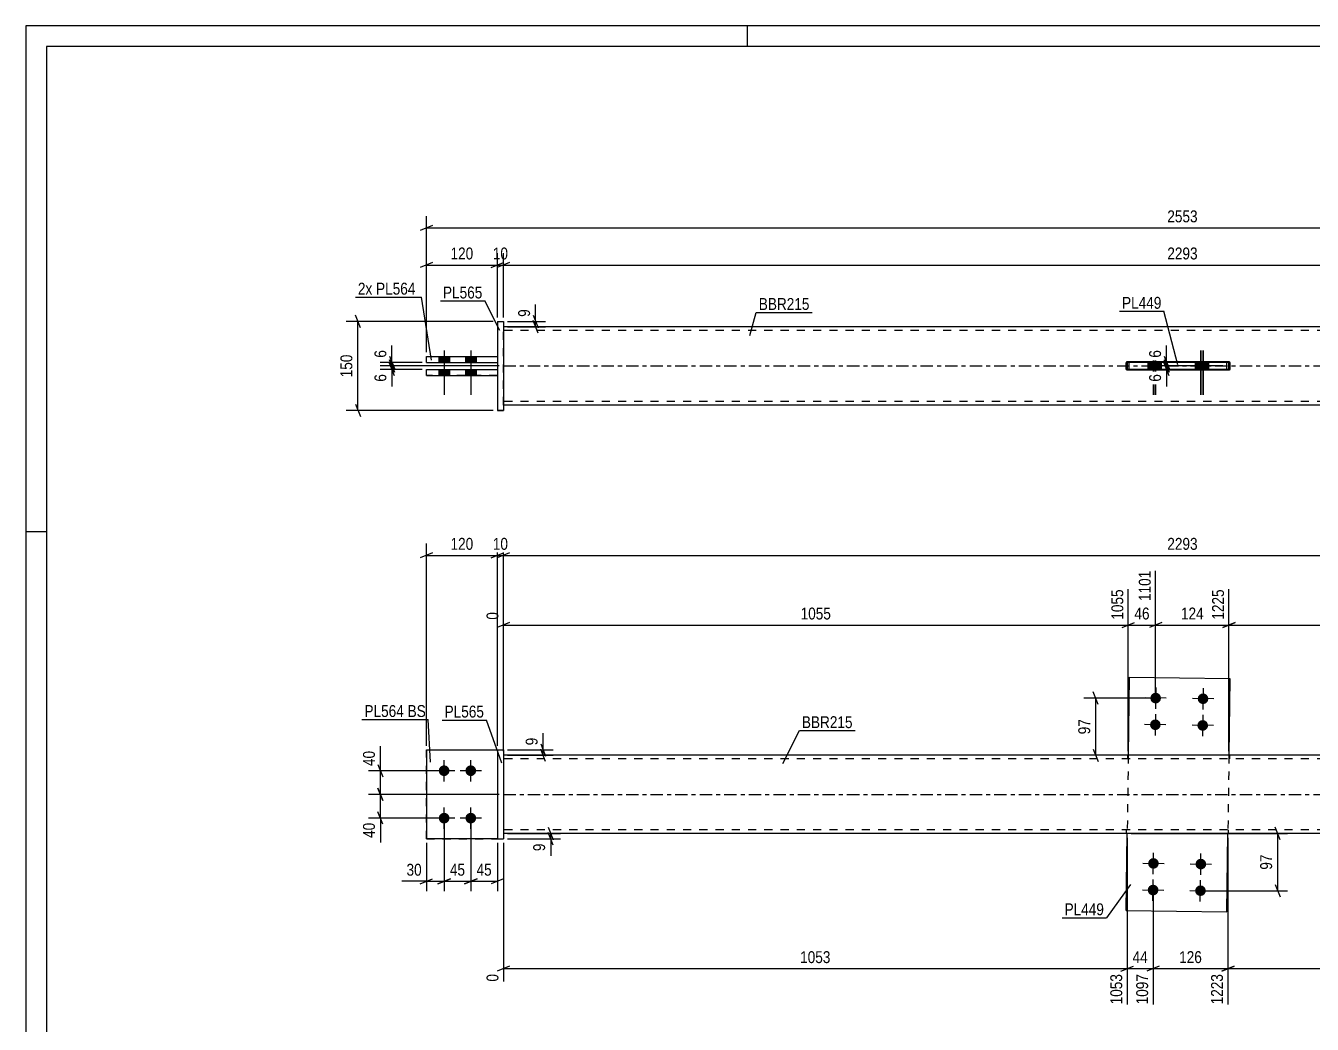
# Model space of a CAD drawing. Header units: millimetres. Extents: x 0 to 594, y 0 to 420.
# Drawn here: x 0 to 310.2, y 179.2 to 420 of the extents above; entities that cross this region are included whole.
import ezdxf

# ---------------------------------------------------------------- set-up
doc = ezdxf.new("R2010")
doc.units = ezdxf.units.MM
doc.linetypes.add('DXK_LINE_DOT2', pattern=[3.9198, 1.9599, -1.9599])
doc.linetypes.add('DXK_LINE_DOT3', pattern=[5.9187, 2.979, -0.9799, 0.9799, -0.9799])
doc.styles.add('Arial Narrow', font='ARIALN.TTF', dxfattribs={"height": 0.2})

# ---------------------------------------------------------------- blocks, each defined once
blk = doc.blocks.new('Unknown-585636820-1129')
at = {"color": 5, "linetype": 'Continuous'}
for p, q in [((594, 420), (0, 420)), ((0, 420), (0, 0)), ((174, 415), (174, 420)), ((589, 415), (5, 415)), ((5, 415), (5, 5)), ((5, 298), (0, 298))]:
    blk.add_line(p, q, dxfattribs=at)
blk = doc.blocks.new('Bolt-585636820-1962 - 1946')
at = {"linetype": 'Continuous'}
for points in [[(100.89, 241.66), (101.15, 241.63), (101.41, 241.55), (101.64, 241.42), (101.84, 241.24), (102, 241.02), (102.11, 240.77), (102.17, 240.51), (102.17, 240.24), (102.11, 239.98), (102, 239.73), (101.84, 239.52), (101.64, 239.34), (101.41, 239.2), (101.15, 239.12), (100.89, 239.09), (100.62, 239.12), (100.36, 239.2), (100.13, 239.34), (99.93, 239.52), (99.77, 239.73), (99.66, 239.98), (99.61, 240.24), (99.61, 240.51), (99.66, 240.77), (99.77, 241.02), (99.93, 241.24), (100.13, 241.42), (100.36, 241.55), (100.62, 241.63)], [(107.31, 241.66), (107.58, 241.63), (107.84, 241.55), (108.07, 241.42), (108.27, 241.24), (108.43, 241.02), (108.54, 240.77), (108.59, 240.51), (108.59, 240.24), (108.54, 239.98), (108.43, 239.73), (108.27, 239.52), (108.07, 239.34), (107.84, 239.2), (107.58, 239.12), (107.31, 239.09), (107.05, 239.12), (106.79, 239.2), (106.56, 239.34), (106.36, 239.52), (106.2, 239.73), (106.09, 239.98), (106.04, 240.24), (106.04, 240.51), (106.09, 240.77), (106.2, 241.02), (106.36, 241.24), (106.56, 241.42), (106.79, 241.55), (107.05, 241.63)], [(100.89, 230.23), (101.15, 230.2), (101.41, 230.12), (101.64, 229.99), (101.84, 229.81), (102, 229.59), (102.11, 229.34), (102.17, 229.08), (102.17, 228.81), (102.11, 228.55), (102, 228.3), (101.84, 228.09), (101.64, 227.91), (101.41, 227.77), (101.15, 227.69), (100.89, 227.66), (100.62, 227.69), (100.36, 227.77), (100.13, 227.91), (99.93, 228.09), (99.77, 228.3), (99.66, 228.55), (99.61, 228.81), (99.61, 229.08), (99.66, 229.34), (99.77, 229.59), (99.93, 229.81), (100.13, 229.99), (100.36, 230.12), (100.62, 230.2)], [(107.31, 230.23), (107.58, 230.2), (107.84, 230.12), (108.07, 229.99), (108.27, 229.81), (108.43, 229.59), (108.54, 229.34), (108.59, 229.08), (108.59, 228.81), (108.54, 228.55), (108.43, 228.3), (108.27, 228.09), (108.07, 227.91), (107.84, 227.77), (107.58, 227.69), (107.31, 227.66), (107.05, 227.69), (106.79, 227.77), (106.56, 227.91), (106.36, 228.09), (106.2, 228.3), (106.09, 228.55), (106.04, 228.81), (106.04, 229.08), (106.09, 229.34), (106.2, 229.59), (106.36, 229.81), (106.56, 229.99), (106.79, 230.12), (107.05, 230.2)]]:
    blk.add_hatch(color=1, dxfattribs=at).paths.add_polyline_path(points)
at = {"color": 1, "linetype": 'Continuous'}
for p, q in [((100.89, 237.8), (100.89, 242.95)), ((107.31, 237.8), (107.31, 242.95)), ((103.46, 240.38), (98.31, 240.38)), ((109.89, 240.38), (104.74, 240.38)), ((100.89, 226.38), (100.89, 231.52)), ((107.31, 226.38), (107.31, 231.52)), ((103.46, 228.95), (98.31, 228.95)), ((109.89, 228.95), (104.74, 228.95))]:
    blk.add_line(p, q, dxfattribs=at)
blk = doc.blocks.new('Part-585636820-1978 - 1946')
at = {"color": 7, "linetype": 'DXK_LINE_DOT2'}
for p, q in [((96.6, 245.38), (113.74, 245.38)), ((96.6, 245.38), (113.74, 245.38)), ((96.6, 223.95), (96.6, 245.38)), ((113.74, 245.38), (113.74, 245.38)), ((113.74, 245.38), (113.74, 223.95)), ((96.6, 223.95), (113.74, 223.95)), ((113.74, 223.95), (96.6, 223.95)), ((96.6, 223.95), (96.6, 223.95))]:
    blk.add_line(p, q, dxfattribs=at)
blk = doc.blocks.new('Bolt-585636820-1961 - 1946')
at = {"linetype": 'Continuous'}
for points in [[(273.75, 257.86, -1), (271.17, 257.9, -1)], [(285.17, 257.71, -1), (282.6, 257.74, -1)], [(273.66, 251.44, -1), (271.09, 251.47, -1)], [(285.09, 251.28, -1), (282.52, 251.32, -1)]]:
    blk.add_hatch(color=1, dxfattribs=at).paths.add_polyline_path(points)
at = {"color": 1, "linetype": 'Continuous'}
for p, q in [((275.03, 257.85), (269.89, 257.92)), ((272.49, 260.45), (272.43, 255.31)), ((286.46, 257.69), (281.32, 257.76)), ((283.92, 260.3), (283.85, 255.16)), ((274.95, 251.42), (269.8, 251.49)), ((272.41, 254.02), (272.34, 248.88)), ((286.37, 251.27), (281.23, 251.33)), ((283.84, 253.87), (283.77, 248.73))]:
    blk.add_line(p, q, dxfattribs=at)
blk = doc.blocks.new('Part-585636820-1953 - 1946')
at = {"color": 2, "linetype": 'Continuous'}
for p, q in [((442.68, 244.09), (115.17, 244.09)), ((442.68, 225.23), (115.17, 225.23))]:
    blk.add_line(p, q, dxfattribs=at)
at = {"color": 7, "linetype": 'DXK_LINE_DOT2'}
for p, q in [((115.17, 244.09), (115.17, 225.23)), ((442.68, 243.23), (115.17, 243.23)), ((265.69, 244.09), (265.69, 243.23)), ((290.28, 244.09), (290.28, 243.23)), ((442.68, 226.09), (115.17, 226.09)), ((265.45, 225.23), (265.45, 226.09)), ((290.04, 225.23), (290.04, 226.09))]:
    blk.add_line(p, q, dxfattribs=at)
at = {"color": 7, "linetype": 'DXK_LINE_DOT3'}
blk.add_line((115.17, 234.66), (442.68, 234.66), dxfattribs=at)
blk = doc.blocks.new('Bolt-585636820-1960 - 1946')
at = {"linetype": 'Continuous'}
for points in [[(270.64, 218.04, -1), (273.21, 218.01, -1)], [(282.07, 217.89, -1), (284.64, 217.85, -1)], [(270.55, 211.61, -1), (273.13, 211.58, -1)], [(281.98, 211.46, -1), (284.55, 211.43, -1)]]:
    blk.add_hatch(color=1, dxfattribs=at).paths.add_polyline_path(points)
at = {"color": 1, "linetype": 'Continuous'}
for p, q in [((271.89, 215.45), (271.96, 220.59)), ((283.32, 215.3), (283.39, 220.44)), ((269.36, 218.06), (274.5, 217.99)), ((280.78, 217.9), (285.93, 217.84)), ((271.81, 209.02), (271.87, 214.17)), ((269.27, 211.63), (274.41, 211.56)), ((280.7, 211.48), (285.84, 211.41)), ((283.23, 208.87), (283.3, 214.01))]:
    blk.add_line(p, q, dxfattribs=at)
blk = doc.blocks.new('Part-585636820-1968 - 1946')
at = {"color": 2, "linetype": 'Continuous'}
for p, q in [((266.1, 262.97), (265.85, 244.09)), ((266.1, 262.97), (290.38, 262.64)), ((290.38, 262.64), (290.13, 244.09)), ((265.35, 206.68), (265.59, 225.23)), ((289.63, 206.36), (289.88, 225.23)), ((265.35, 206.68), (289.63, 206.36))]:
    blk.add_line(p, q, dxfattribs=at)
at = {"color": 7, "linetype": 'DXK_LINE_DOT2'}
for p, q in [((265.85, 244.09), (265.59, 225.23)), ((290.13, 244.09), (289.88, 225.23))]:
    blk.add_line(p, q, dxfattribs=at)
blk = doc.blocks.new('Part-585636820-1973 - 1946')
at = {"color": 2, "linetype": 'Continuous'}
for p, q in [((113.74, 245.38), (115.17, 245.38)), ((113.74, 245.38), (113.74, 223.95)), ((115.17, 245.38), (115.17, 245.38)), ((115.17, 245.38), (115.17, 223.95)), ((113.74, 223.95), (115.17, 223.95))]:
    blk.add_line(p, q, dxfattribs=at)
at = {"color": 7, "linetype": 'DXK_LINE_DOT2'}
for p, q in [((113.74, 245.38), (115.17, 245.38)), ((113.74, 223.95), (115.17, 223.95))]:
    blk.add_line(p, q, dxfattribs=at)
blk = doc.blocks.new('Part-585636820-1983 - 1946')
at = {"color": 2, "linetype": 'Continuous'}
for p, q in [((96.6, 245.38), (113.74, 245.38)), ((96.6, 245.38), (96.6, 223.95)), ((113.74, 223.95), (96.6, 223.95)), ((96.6, 223.95), (96.6, 223.95))]:
    blk.add_line(p, q, dxfattribs=at)
at = {"color": 7, "linetype": 'DXK_LINE_DOT2'}
for p, q in [((96.6, 245.38), (113.74, 245.38)), ((113.74, 245.38), (113.74, 245.38)), ((113.74, 245.38), (113.74, 223.95)), ((96.6, 223.95), (113.74, 223.95))]:
    blk.add_line(p, q, dxfattribs=at)
blk = doc.blocks.new('Part-585636820-2426 - 2415')
at = {"color": 2, "linetype": 'Continuous'}
for p, q in [((96.6, 337.12), (113.74, 337.12)), ((96.6, 335.69), (96.6, 337.12)), ((96.6, 335.69), (113.74, 335.69)), ((96.6, 335.69), (96.6, 335.69)), ((113.74, 337.12), (113.74, 335.69))]:
    blk.add_line(p, q, dxfattribs=at)
at = {"color": 7, "linetype": 'DXK_LINE_DOT2'}
for p, q in [((96.6, 337.12), (113.74, 337.12)), ((113.74, 335.69), (96.6, 335.69))]:
    blk.add_line(p, q, dxfattribs=at)
blk = doc.blocks.new('Bolt-585636820-2432 - 2415')
at = {"linetype": 'Continuous'}
for points in [[(270.55, 337.12), (273.13, 337.12), (273.13, 338.83), (270.55, 338.83)], [(270.64, 337.12), (273.21, 337.12), (273.21, 338.83), (270.64, 338.83)], [(281.98, 337.12), (284.55, 337.12), (284.55, 338.83), (281.98, 338.83)], [(282.07, 337.12), (284.64, 337.12), (284.64, 338.83), (282.07, 338.83)]]:
    blk.add_hatch(color=1, dxfattribs=at).paths.add_polyline_path(points)
at = {"color": 1, "linetype": 'Continuous'}
for p, q in [((271.84, 341.69), (271.84, 330.98)), ((271.93, 341.69), (271.93, 330.98)), ((283.27, 341.69), (283.27, 330.98)), ((283.35, 341.69), (283.35, 330.98)), ((270.55, 338.83), (270.55, 337.12)), ((270.64, 338.83), (270.64, 337.12)), ((273.13, 338.83), (273.13, 337.12)), ((273.21, 338.83), (273.21, 337.12)), ((281.98, 338.83), (281.98, 337.12)), ((282.07, 338.83), (282.07, 337.12)), ((284.55, 338.83), (284.55, 337.12)), ((284.64, 338.83), (284.64, 337.12))]:
    blk.add_line(p, q, dxfattribs=at)
blk = doc.blocks.new('Bolt-585636820-2433 - 2415')
at = {"linetype": 'Continuous'}
for points in [[(273.66, 338.83), (271.09, 338.83), (271.09, 337.12), (273.66, 337.12)], [(273.75, 338.83), (271.17, 338.83), (271.17, 337.12), (273.75, 337.12)], [(285.09, 338.83), (282.52, 338.83), (282.52, 337.12), (285.09, 337.12)], [(285.17, 338.83), (282.6, 338.83), (282.6, 337.12), (285.17, 337.12)]]:
    blk.add_hatch(color=1, dxfattribs=at).paths.add_polyline_path(points)
at = {"color": 1, "linetype": 'Continuous'}
for p, q in [((272.37, 341.69), (272.37, 330.98)), ((272.46, 341.69), (272.46, 330.98)), ((283.8, 341.69), (283.8, 330.98)), ((283.89, 341.69), (283.89, 330.98)), ((271.09, 338.83), (271.09, 337.12)), ((271.17, 338.83), (271.17, 337.12)), ((273.66, 338.83), (273.66, 337.12)), ((273.75, 338.83), (273.75, 337.12)), ((282.52, 338.83), (282.52, 337.12)), ((282.6, 338.83), (282.6, 337.12)), ((285.09, 338.83), (285.09, 337.12)), ((285.17, 338.83), (285.17, 337.12))]:
    blk.add_line(p, q, dxfattribs=at)
blk = doc.blocks.new('Part-585636820-2443 - 2415')
at = {"color": 2, "linetype": 'Continuous'}
for p, q in [((442.68, 347.4), (115.17, 347.4)), ((290.28, 338.98), (265.69, 338.98)), ((265.69, 336.98), (265.69, 338.98)), ((290.04, 338.83), (290.04, 338.98)), ((290.28, 338.83), (290.28, 338.98)), ((290.28, 336.98), (265.69, 336.98)), ((290.04, 336.98), (290.04, 337.12)), ((290.28, 337.12), (290.28, 336.98)), ((442.68, 328.55), (115.17, 328.55))]:
    blk.add_line(p, q, dxfattribs=at)
at = {"color": 7, "linetype": 'DXK_LINE_DOT2'}
for p, q in [((115.17, 328.55), (115.17, 347.4)), ((442.68, 346.55), (115.17, 346.55)), ((265.45, 338.98), (265.45, 336.98)), ((265.69, 338.98), (265.45, 338.98)), ((290.04, 338.98), (290.04, 337.12)), ((290.28, 338.98), (290.28, 337.12)), ((265.69, 336.98), (265.45, 336.98)), ((442.68, 329.4), (115.17, 329.4))]:
    blk.add_line(p, q, dxfattribs=at)
at = {"color": 7, "linetype": 'DXK_LINE_DOT3'}
blk.add_line((115.17, 337.98), (442.68, 337.98), dxfattribs=at)
blk = doc.blocks.new('Part-585636820-2458 - 2415')
at = {"color": 2, "linetype": 'Continuous'}
for p, q in [((96.6, 340.26), (113.74, 340.26)), ((96.6, 338.83), (96.6, 340.26)), ((96.6, 338.83), (113.74, 338.83)), ((96.6, 338.83), (96.6, 338.83)), ((113.74, 340.26), (113.74, 338.83))]:
    blk.add_line(p, q, dxfattribs=at)
at = {"color": 7, "linetype": 'DXK_LINE_DOT2'}
for p, q in [((96.6, 340.26), (113.74, 340.26)), ((96.6, 340.26), (96.6, 340.26)), ((96.6, 338.83), (113.74, 338.83)), ((113.74, 340.26), (113.74, 340.26))]:
    blk.add_line(p, q, dxfattribs=at)
blk = doc.blocks.new('Part-585636820-2463 - 2415')
at = {"color": 2, "linetype": 'Continuous'}
for p, q in [((113.74, 348.69), (115.17, 348.69)), ((113.74, 348.69), (113.74, 327.26)), ((115.17, 348.69), (115.17, 348.69)), ((115.17, 348.69), (115.17, 327.26)), ((115.17, 327.26), (113.74, 327.26)), ((113.74, 327.26), (113.74, 327.26))]:
    blk.add_line(p, q, dxfattribs=at)
at = {"color": 7, "linetype": 'DXK_LINE_DOT2'}
for p, q in [((113.74, 348.69), (115.17, 348.69)), ((115.17, 348.69), (115.17, 348.69)), ((113.74, 327.26), (115.17, 327.26))]:
    blk.add_line(p, q, dxfattribs=at)
blk = doc.blocks.new('Part-585636820-2468 - 2415')
at = {"color": 7, "linetype": 'DXK_LINE_DOT2'}
for p, q in [((265.35, 337.12), (265.35, 338.83)), ((265.69, 338.83), (265.35, 338.83)), ((289.63, 337.12), (289.63, 338.83)), ((265.69, 337.12), (265.35, 337.12))]:
    blk.add_line(p, q, dxfattribs=at)
at = {"color": 2, "linetype": 'Continuous'}
for p, q in [((290.38, 338.83), (265.69, 338.83)), ((266.1, 337.12), (266.1, 338.83)), ((290.38, 338.83), (290.38, 337.12)), ((290.38, 337.12), (265.69, 337.12))]:
    blk.add_line(p, q, dxfattribs=at)
blk = doc.blocks.new('Bolt-585636820-2469 - 2415')
at = {"linetype": 'Continuous'}
for points in [[(99.6, 338.83), (102.17, 338.83), (102.17, 340.26), (99.6, 340.26)], [(99.6, 338.83), (102.17, 338.83), (102.17, 340.26), (99.6, 340.26)], [(106.03, 338.83), (108.6, 338.83), (108.6, 340.26), (106.03, 340.26)], [(106.03, 338.83), (108.6, 338.83), (108.6, 340.26), (106.03, 340.26)], [(99.6, 335.69), (102.17, 335.69), (102.17, 337.12), (99.6, 337.12)], [(99.6, 335.69), (102.17, 335.69), (102.17, 337.12), (99.6, 337.12)], [(106.03, 335.69), (108.6, 335.69), (108.6, 337.12), (106.03, 337.12)], [(106.03, 335.69), (108.6, 335.69), (108.6, 337.12), (106.03, 337.12)]]:
    blk.add_hatch(color=1, dxfattribs=at).paths.add_polyline_path(points)
at = {"color": 1, "linetype": 'Continuous'}
for p, q in [((100.89, 341.69), (100.89, 330.98)), ((100.89, 341.69), (100.89, 330.98)), ((107.31, 341.69), (107.31, 330.98)), ((107.31, 341.69), (107.31, 330.98)), ((99.6, 340.26), (99.6, 338.83)), ((99.6, 340.26), (99.6, 338.83)), ((102.17, 340.26), (102.17, 338.83)), ((102.17, 340.26), (102.17, 338.83)), ((106.03, 340.26), (106.03, 338.83)), ((106.03, 340.26), (106.03, 338.83)), ((108.6, 340.26), (108.6, 338.83)), ((108.6, 340.26), (108.6, 338.83)), ((99.6, 337.12), (99.6, 335.69)), ((99.6, 337.12), (99.6, 335.69)), ((102.17, 337.12), (102.17, 335.69)), ((102.17, 337.12), (102.17, 335.69)), ((106.03, 337.12), (106.03, 335.69)), ((106.03, 337.12), (106.03, 335.69)), ((108.6, 337.12), (108.6, 335.69)), ((108.6, 337.12), (108.6, 335.69))]:
    blk.add_line(p, q, dxfattribs=at)
blk = doc.blocks.new('StraightDimension-585636820-2072 - 1946')
at = {"color": 7, "linetype": 'Continuous'}
for p, q in [((100.89, 227.95), (100.89, 211.32)), ((107.32, 227.95), (107.32, 211.32)), ((99.39, 213.12), (102.39, 214.32)), ((108.82, 214.32), (105.82, 213.12)), ((100.89, 213.72), (107.32, 213.72))]:
    blk.add_line(p, q, dxfattribs=at)
at = {"color": 0}
blk.add_wipeout([(106.53, 214.47), (106.53, 218.67), (101.67, 218.67), (101.67, 214.47)], dxfattribs=at)
at = {"color": 3, "style": 'Arial Narrow'}
blk.add_text('45', height=2.863, dxfattribs=at).set_placement((102.27, 215.07))
blk = doc.blocks.new('StraightDimension-585636820-2313 - 1946')
at = {"color": 7, "linetype": 'Continuous'}
for p, q in [((96.6, 246.38), (96.6, 295.14)), ((113.74, 246.38), (113.74, 295.14)), ((98.1, 292.89), (95.1, 291.69)), ((96.6, 292.29), (113.74, 292.29)), ((112.24, 291.69), (115.24, 292.89))]:
    blk.add_line(p, q, dxfattribs=at)
at = {"color": 0}
blk.add_wipeout([(108.51, 293.04), (108.51, 297.24), (101.83, 297.24), (101.83, 293.04)], dxfattribs=at)
at = {"color": 3, "style": 'Arial Narrow'}
blk.add_text('120', height=2.863, dxfattribs=at).set_placement((102.43, 293.64))
blk = doc.blocks.new('StraightDimension-585636820-2932 - 1946')
at = {"color": 7, "linetype": 'Continuous'}
for p, q in [((289.88, 224.23), (289.88, 184.04)), ((442.68, 222.95), (442.68, 184.04)), ((291.38, 193.25), (288.38, 192.05)), ((289.88, 192.65), (442.68, 192.65)), ((441.18, 192.05), (444.18, 193.25))]:
    blk.add_line(p, q, dxfattribs=at)
at = {"color": 0}
blk.add_wipeout([(370.54, 193.4), (370.54, 197.6), (362.02, 197.6), (362.02, 193.4)], dxfattribs=at)
at = {"color": 0, "linetype": 'Continuous'}
blk.add_wipeout([(442.08, 191.95), (437.88, 191.95), (437.88, 183.44), (442.08, 183.44)], dxfattribs=at)
at = {"color": 3, "style": 'Arial Narrow'}
blk.add_text('1070', height=2.863, dxfattribs=at).set_placement((362.62, 194))
at = {"color": 3, "linetype": 'Continuous', "style": 'Arial Narrow'}
blk.add_text('2293', height=2.863, rotation=90.0002, dxfattribs=at).set_placement((441.48, 184.04))
blk = doc.blocks.new('StraightDimension-585636820-2933 - 1946')
at = {"color": 7, "linetype": 'Continuous'}
for p, q in [((289.88, 224.23), (289.88, 184.04)), ((271.84, 210.6), (271.84, 184.04)), ((273.34, 193.25), (270.34, 192.05)), ((271.84, 192.65), (289.88, 192.65)), ((288.38, 192.05), (291.38, 193.25))]:
    blk.add_line(p, q, dxfattribs=at)
at = {"color": 0}
blk.add_wipeout([(284.2, 193.4), (284.2, 197.6), (277.52, 197.6), (277.52, 193.4)], dxfattribs=at)
at = {"color": 3, "style": 'Arial Narrow'}
blk.add_text('126', height=2.863, dxfattribs=at).set_placement((278.12, 194))
at = {"color": 0, "linetype": 'Continuous'}
blk.add_wipeout([(289.28, 191.95), (285.08, 191.95), (285.08, 183.44), (289.28, 183.44)], dxfattribs=at)
at = {"color": 3, "linetype": 'Continuous', "style": 'Arial Narrow'}
blk.add_text('1223', height=2.863, rotation=90.0002, dxfattribs=at).set_placement((288.68, 184.04))
blk = doc.blocks.new('StraightDimension-585636820-2798 - 1946')
at = {"color": 7, "linetype": 'Continuous'}
for p, q in [((290.13, 245.09), (290.13, 284.11)), ((442.68, 246.38), (442.68, 284.11)), ((291.63, 276.09), (288.63, 274.89)), ((290.13, 275.49), (442.68, 275.49)), ((441.18, 274.89), (444.18, 276.09))]:
    blk.add_line(p, q, dxfattribs=at)
at = {"color": 0, "linetype": 'Continuous'}
blk.add_wipeout([(442.08, 284.71), (437.88, 284.71), (437.88, 276.19), (442.08, 276.19)], dxfattribs=at)
at = {"color": 0}
blk.add_wipeout([(370.66, 276.24), (370.66, 280.44), (362.15, 280.44), (362.15, 276.24)], dxfattribs=at)
at = {"color": 3, "linetype": 'Continuous', "style": 'Arial Narrow'}
blk.add_text('2293', height=2.863, rotation=90.0002, dxfattribs=at).set_placement((441.48, 276.79))
at = {"color": 3, "style": 'Arial Narrow'}
blk.add_text('1068', height=2.863, dxfattribs=at).set_placement((362.75, 276.84))
blk = doc.blocks.new('StraightDimension-585636820-2801 - 1946')
at = {"color": 7, "linetype": 'Continuous'}
for p, q in [((265.85, 245.09), (265.85, 284.11)), ((115.17, 245.09), (115.17, 278.62)), ((116.67, 276.09), (113.67, 274.89)), ((115.17, 275.49), (265.85, 275.49)), ((264.35, 274.89), (267.35, 276.09))]:
    blk.add_line(p, q, dxfattribs=at)
at = {"color": 0, "linetype": 'Continuous'}
for points in [[(265.25, 284.71), (261.05, 284.71), (261.05, 276.19), (265.25, 276.19)], [(114.57, 279.22), (110.37, 279.22), (110.37, 276.19), (114.57, 276.19)]]:
    blk.add_wipeout(points, dxfattribs=at)
at = {"color": 0}
blk.add_wipeout([(194.77, 276.24), (194.77, 280.44), (186.25, 280.44), (186.25, 276.24)], dxfattribs=at)
at = {"color": 3, "linetype": 'Continuous', "style": 'Arial Narrow'}
for s, height, p in [('1055', 2.863, (264.65, 276.79)), ('0', 2.86, (113.97, 276.79))]:
    blk.add_text(s, height=height, rotation=90.0002, dxfattribs=at).set_placement(p)
at = {"color": 3, "style": 'Arial Narrow'}
blk.add_text('1055', height=2.863, dxfattribs=at).set_placement((186.85, 276.84))
blk = doc.blocks.new('StraightDimension-585636820-2176 - 1946')
at = {"color": 7, "linetype": 'Continuous'}
for p, q in [((99.89, 240.38), (82.69, 240.38)), ((84.94, 241.88), (86.14, 238.88)), ((85.54, 234.66), (85.54, 240.38)), ((86.14, 233.16), (84.94, 236.16)), ((114.17, 234.66), (82.69, 234.66))]:
    blk.add_line(p, q, dxfattribs=at)
at = {"color": 0}
blk.add_wipeout([(84.79, 245.76), (80.59, 245.76), (80.59, 240.9), (84.79, 240.9)], dxfattribs=at)
at = {"color": 7, "linetype": 'Continuous'}
blk.add_line((85.54, 240.38), (85.54, 246.28), dxfattribs=at)
blk.add_line((85.54, 240.38), (85.54, 246.28), dxfattribs=at)
at = {"color": 3, "style": 'Arial Narrow'}
blk.add_text('40', height=2.863, rotation=90.0002, dxfattribs=at).set_placement((84.19, 241.5))
blk = doc.blocks.new('StraightDimension-585636820-2059 - 1946')
at = {"color": 7, "linetype": 'Continuous'}
for p, q in [((107.32, 227.95), (107.32, 211.32)), ((113.74, 222.95), (113.74, 211.32)), ((105.82, 213.12), (108.82, 214.32)), ((115.24, 214.32), (112.24, 213.12)), ((107.32, 213.72), (113.74, 213.72))]:
    blk.add_line(p, q, dxfattribs=at)
at = {"color": 0}
blk.add_wipeout([(112.96, 214.47), (112.96, 218.67), (108.1, 218.67), (108.1, 214.47)], dxfattribs=at)
at = {"color": 3, "style": 'Arial Narrow'}
blk.add_text('45', height=2.863, dxfattribs=at).set_placement((108.7, 215.07))
blk = doc.blocks.new('StraightDimension-585636820-2143 - 1946')
at = {"color": 7, "linetype": 'Continuous'}
for p, q in [((125.98, 226.73), (127.18, 223.73)), ((116.17, 225.23), (128.98, 225.23)), ((116.17, 223.95), (128.98, 223.95)), ((127.18, 222.45), (125.98, 225.45)), ((126.58, 223.95), (126.58, 225.23))]:
    blk.add_line(p, q, dxfattribs=at)
at = {"color": 0}
blk.add_wipeout([(125.83, 223.42), (121.63, 223.42), (121.63, 220.39), (125.83, 220.39)], dxfattribs=at)
at = {"color": 7, "linetype": 'Continuous'}
blk.add_line((126.58, 223.95), (126.58, 219.87), dxfattribs=at)
blk.add_line((126.58, 223.95), (126.58, 219.87), dxfattribs=at)
at = {"color": 3, "style": 'Arial Narrow'}
blk.add_text('9', height=2.86, rotation=90.0002, dxfattribs=at).set_placement((125.23, 220.99))
blk = doc.blocks.new('StraightDimension-585636820-2079 - 1946')
at = {"color": 7, "linetype": 'Continuous'}
for p, q in [((100.89, 227.95), (100.89, 211.32)), ((96.6, 222.95), (96.6, 211.32)), ((95.1, 213.12), (98.1, 214.32)), ((102.39, 214.32), (99.39, 213.12)), ((96.6, 213.72), (100.89, 213.72))]:
    blk.add_line(p, q, dxfattribs=at)
at = {"color": 0}
blk.add_wipeout([(96.08, 214.47), (96.08, 218.67), (91.22, 218.67), (91.22, 214.47)], dxfattribs=at)
at = {"color": 7, "linetype": 'Continuous'}
blk.add_line((96.6, 213.72), (90.69, 213.72), dxfattribs=at)
blk.add_line((96.6, 213.72), (90.69, 213.72), dxfattribs=at)
at = {"color": 3, "style": 'Arial Narrow'}
blk.add_text('30', height=2.863, dxfattribs=at).set_placement((91.82, 215.07))
blk = doc.blocks.new('StraightDimension-585636820-2152 - 1946')
at = {"color": 7, "linetype": 'Continuous'}
for p, q in [((116.17, 245.38), (127.17, 245.38)), ((124.17, 246.88), (125.37, 243.88)), ((125.37, 242.59), (124.17, 245.59)), ((124.77, 244.09), (124.77, 245.38)), ((116.17, 244.09), (127.17, 244.09))]:
    blk.add_line(p, q, dxfattribs=at)
at = {"color": 0}
blk.add_wipeout([(124.02, 248.93), (119.82, 248.93), (119.82, 245.9), (124.02, 245.9)], dxfattribs=at)
at = {"color": 7, "linetype": 'Continuous'}
blk.add_line((124.77, 245.38), (124.77, 249.45), dxfattribs=at)
blk.add_line((124.77, 245.38), (124.77, 249.45), dxfattribs=at)
at = {"color": 3, "style": 'Arial Narrow'}
blk.add_text('9', height=2.86, rotation=90.0002, dxfattribs=at).set_placement((123.42, 246.5))
blk = doc.blocks.new('StraightDimension-585636820-2799 - 1946')
at = {"color": 7, "linetype": 'Continuous'}
for p, q in [((272.46, 258.88), (272.46, 288.61)), ((290.13, 245.09), (290.13, 284.11)), ((273.96, 276.09), (270.96, 274.89)), ((272.46, 275.49), (290.13, 275.49)), ((288.63, 274.89), (291.63, 276.09))]:
    blk.add_line(p, q, dxfattribs=at)
at = {"color": 0}
blk.add_wipeout([(284.64, 276.24), (284.64, 280.44), (277.96, 280.44), (277.96, 276.24)], dxfattribs=at)
at = {"color": 0, "linetype": 'Continuous'}
blk.add_wipeout([(289.53, 284.71), (285.33, 284.71), (285.33, 276.19), (289.53, 276.19)], dxfattribs=at)
at = {"color": 3, "linetype": 'Continuous', "style": 'Arial Narrow'}
blk.add_text('1225', height=2.863, rotation=90.0002, dxfattribs=at).set_placement((288.93, 276.79))
at = {"color": 3, "style": 'Arial Narrow'}
blk.add_text('124', height=2.863, dxfattribs=at).set_placement((278.56, 276.84))
blk = doc.blocks.new('StraightDimension-585636820-2161 - 1946')
at = {"color": 7, "linetype": 'Continuous'}
for p, q in [((84.94, 236.16), (86.14, 233.16)), ((114.17, 234.66), (82.69, 234.66)), ((85.54, 228.95), (85.54, 234.66)), ((86.14, 227.45), (84.94, 230.45)), ((99.89, 228.95), (82.69, 228.95))]:
    blk.add_line(p, q, dxfattribs=at)
at = {"color": 0}
blk.add_wipeout([(84.79, 228.42), (80.59, 228.42), (80.59, 223.57), (84.79, 223.57)], dxfattribs=at)
at = {"color": 7, "linetype": 'Continuous'}
blk.add_line((85.54, 228.95), (85.54, 223.04), dxfattribs=at)
blk.add_line((85.54, 228.95), (85.54, 223.04), dxfattribs=at)
at = {"color": 3, "style": 'Arial Narrow'}
blk.add_text('40', height=2.863, rotation=90.0002, dxfattribs=at).set_placement((84.19, 224.17))
blk = doc.blocks.new('StraightDimension-585636820-2352 - 1946')
at = {"color": 7, "linetype": 'Continuous'}
for p, q in [((115.17, 246.38), (115.17, 295.14)), ((116.67, 292.89), (113.67, 291.69)), ((115.17, 292.29), (442.68, 292.29))]:
    blk.add_line(p, q, dxfattribs=at)
at = {"color": 0}
blk.add_wipeout([(283.18, 293.04), (283.18, 297.24), (274.67, 297.24), (274.67, 293.04)], dxfattribs=at)
at = {"color": 3, "style": 'Arial Narrow'}
blk.add_text('2293', height=2.863, dxfattribs=at).set_placement((275.27, 293.64))
blk = doc.blocks.new('StraightDimension-585636820-2239 - 1946')
at = {"color": 7, "linetype": 'Continuous'}
for p, q in [((302.48, 223.73), (301.28, 226.73)), ((266.59, 225.23), (304.28, 225.23)), ((301.88, 211.44), (301.88, 225.23)), ((284.27, 211.44), (304.28, 211.44)), ((301.28, 212.94), (302.48, 209.94))]:
    blk.add_line(p, q, dxfattribs=at)
at = {"color": 0}
blk.add_wipeout([(301.13, 220.77), (296.93, 220.77), (296.93, 215.91), (301.13, 215.91)], dxfattribs=at)
at = {"color": 3, "style": 'Arial Narrow'}
blk.add_text('97', height=2.863, rotation=90.0002, dxfattribs=at).set_placement((300.53, 216.51))
blk = doc.blocks.new('StraightDimension-585636820-2335 - 1946')
at = {"color": 7, "linetype": 'Continuous'}
for p, q in [((113.74, 246.38), (113.74, 295.14)), ((115.17, 246.38), (115.17, 295.14)), ((112.24, 291.69), (115.24, 292.89)), ((116.67, 292.89), (113.67, 291.69)), ((113.74, 292.29), (115.17, 292.29))]:
    blk.add_line(p, q, dxfattribs=at)
at = {"color": 0}
blk.add_wipeout([(116.89, 293.04), (116.89, 297.24), (112.03, 297.24), (112.03, 293.04)], dxfattribs=at)
at = {"color": 3, "style": 'Arial Narrow'}
blk.add_text('10', height=2.863, dxfattribs=at).set_placement((112.63, 293.64))
blk = doc.blocks.new('StraightDimension-585636820-2934 - 1946')
at = {"color": 7, "linetype": 'Continuous'}
for p, q in [((265.59, 224.23), (265.59, 184.04)), ((271.84, 210.6), (271.84, 184.04)), ((264.09, 192.05), (267.09, 193.25)), ((265.59, 192.65), (271.84, 192.65)), ((273.34, 193.25), (270.34, 192.05))]:
    blk.add_line(p, q, dxfattribs=at)
at = {"color": 0}
blk.add_wipeout([(271.15, 193.4), (271.15, 197.6), (266.29, 197.6), (266.29, 193.4)], dxfattribs=at)
at = {"color": 3, "style": 'Arial Narrow'}
blk.add_text('44', height=2.863, dxfattribs=at).set_placement((266.89, 194))
at = {"color": 0, "linetype": 'Continuous'}
blk.add_wipeout([(271.24, 191.95), (267.04, 191.95), (267.04, 183.44), (271.24, 183.44)], dxfattribs=at)
at = {"color": 3, "linetype": 'Continuous', "style": 'Arial Narrow'}
blk.add_text('1097', height=2.863, rotation=90.0002, dxfattribs=at).set_placement((270.64, 184.04))
blk = doc.blocks.new('StraightDimension-585636820-2283 - 1946')
at = {"color": 7, "linetype": 'Continuous'}
for p, q in [((271.46, 257.88), (255.17, 257.88)), ((258.62, 256.38), (257.42, 259.38)), ((258.02, 244.09), (258.02, 257.88)), ((257.42, 245.59), (258.62, 242.59)), ((289.13, 244.09), (255.17, 244.09))]:
    blk.add_line(p, q, dxfattribs=at)
at = {"color": 0}
blk.add_wipeout([(257.27, 253.41), (253.07, 253.41), (253.07, 248.56), (257.27, 248.56)], dxfattribs=at)
at = {"color": 3, "style": 'Arial Narrow'}
blk.add_text('97', height=2.863, rotation=90.0002, dxfattribs=at).set_placement((256.67, 249.16))
blk = doc.blocks.new('StraightDimension-585636820-2935 - 1946')
at = {"color": 7, "linetype": 'Continuous'}
for p, q in [((265.59, 224.23), (265.59, 184.04)), ((115.17, 222.95), (115.17, 189.53)), ((116.67, 193.25), (113.67, 192.05)), ((115.17, 192.65), (265.59, 192.65)), ((264.09, 192.05), (267.09, 193.25))]:
    blk.add_line(p, q, dxfattribs=at)
at = {"color": 0}
blk.add_wipeout([(194.64, 193.4), (194.64, 197.6), (186.13, 197.6), (186.13, 193.4)], dxfattribs=at)
at = {"color": 0, "linetype": 'Continuous'}
for points in [[(114.57, 191.95), (110.37, 191.95), (110.37, 188.93), (114.57, 188.93)], [(264.99, 191.95), (260.79, 191.95), (260.79, 183.44), (264.99, 183.44)]]:
    blk.add_wipeout(points, dxfattribs=at)
at = {"color": 3, "style": 'Arial Narrow'}
blk.add_text('1053', height=2.863, dxfattribs=at).set_placement((186.73, 194))
at = {"color": 3, "linetype": 'Continuous', "style": 'Arial Narrow'}
for s, height, p in [('0', 2.86, (113.97, 189.53)), ('1053', 2.863, (264.39, 184.04))]:
    blk.add_text(s, height=height, rotation=90.0002, dxfattribs=at).set_placement(p)
blk = doc.blocks.new('StraightDimension-585636820-2800 - 1946')
at = {"color": 7, "linetype": 'Continuous'}
for p, q in [((272.46, 258.88), (272.46, 288.61)), ((265.85, 245.09), (265.85, 284.11)), ((264.35, 274.89), (267.35, 276.09)), ((265.85, 275.49), (272.46, 275.49)), ((273.96, 276.09), (270.96, 274.89))]:
    blk.add_line(p, q, dxfattribs=at)
at = {"color": 0}
blk.add_wipeout([(271.58, 276.24), (271.58, 280.44), (266.73, 280.44), (266.73, 276.24)], dxfattribs=at)
at = {"color": 0, "linetype": 'Continuous'}
blk.add_wipeout([(271.86, 289.21), (267.66, 289.21), (267.66, 280.69), (271.86, 280.69)], dxfattribs=at)
at = {"color": 3, "linetype": 'Continuous', "style": 'Arial Narrow'}
blk.add_text('1101', height=2.863, rotation=90.0002, dxfattribs=at).set_placement((271.26, 281.29))
at = {"color": 3, "style": 'Arial Narrow'}
blk.add_text('46', height=2.863, dxfattribs=at).set_placement((267.33, 276.84))
blk = doc.blocks.new('StraightDimension-585636820-2622 - 2415')
at = {"color": 7, "linetype": 'Continuous'}
for p, q in [((116.17, 348.69), (125.35, 348.69)), ((122.35, 350.19), (123.55, 347.19)), ((123.55, 345.9), (122.35, 348.9)), ((122.95, 347.4), (122.95, 348.69)), ((116.17, 347.4), (125.35, 347.4))]:
    blk.add_line(p, q, dxfattribs=at)
at = {"color": 0}
blk.add_wipeout([(122.2, 352.24), (118, 352.24), (118, 349.21), (122.2, 349.21)], dxfattribs=at)
at = {"color": 7, "linetype": 'Continuous'}
blk.add_line((122.95, 348.69), (122.95, 352.77), dxfattribs=at)
blk.add_line((122.95, 348.69), (122.95, 352.77), dxfattribs=at)
at = {"color": 3, "style": 'Arial Narrow'}
blk.add_text('9', height=2.86, rotation=90.0002, dxfattribs=at).set_placement((121.6, 349.81))
blk = doc.blocks.new('StraightDimension-585636820-2493 - 2415')
at = {"color": 7, "linetype": 'Continuous'}
for p, q in [((95.6, 338.83), (85.45, 338.83)), ((87.7, 340.33), (88.9, 337.33)), ((88.9, 336.48), (87.7, 339.48)), ((88.3, 337.98), (88.3, 338.83)), ((114.17, 337.98), (85.45, 337.98))]:
    blk.add_line(p, q, dxfattribs=at)
at = {"color": 0}
blk.add_wipeout([(87.55, 342.39), (83.35, 342.39), (83.35, 339.36), (87.55, 339.36)], dxfattribs=at)
at = {"color": 7, "linetype": 'Continuous'}
blk.add_line((88.3, 338.83), (88.3, 342.91), dxfattribs=at)
blk.add_line((88.3, 338.83), (88.3, 342.91), dxfattribs=at)
at = {"color": 3, "style": 'Arial Narrow'}
blk.add_text('6', height=2.86, rotation=90.0002, dxfattribs=at).set_placement((86.95, 339.96))
blk = doc.blocks.new('StraightDimension-585636820-2541 - 2415')
at = {"color": 7, "linetype": 'Continuous'}
for p, q in [((113.74, 349.69), (113.74, 365.16)), ((115.17, 349.69), (115.17, 365.16)), ((112.24, 361.71), (115.24, 362.91)), ((116.67, 362.91), (113.67, 361.71)), ((113.74, 362.31), (115.17, 362.31))]:
    blk.add_line(p, q, dxfattribs=at)
at = {"color": 0}
blk.add_wipeout([(116.89, 363.06), (116.89, 367.26), (112.03, 367.26), (112.03, 363.06)], dxfattribs=at)
at = {"color": 3, "style": 'Arial Narrow'}
blk.add_text('10', height=2.863, dxfattribs=at).set_placement((112.63, 363.66))
blk = doc.blocks.new('StraightDimension-585636820-2477 - 2415')
at = {"color": 7, "linetype": 'Continuous'}
for p, q in [((87.7, 339.48), (88.9, 336.48)), ((88.9, 335.62), (87.7, 338.62)), ((114.17, 337.98), (85.45, 337.98)), ((95.6, 337.12), (85.45, 337.12)), ((88.3, 337.12), (88.3, 337.98))]:
    blk.add_line(p, q, dxfattribs=at)
at = {"color": 0}
blk.add_wipeout([(87.55, 336.59), (83.35, 336.59), (83.35, 333.57), (87.55, 333.57)], dxfattribs=at)
at = {"color": 7, "linetype": 'Continuous'}
blk.add_line((88.3, 337.12), (88.3, 333.04), dxfattribs=at)
blk.add_line((88.3, 337.12), (88.3, 333.04), dxfattribs=at)
at = {"color": 3, "style": 'Arial Narrow'}
blk.add_text('6', height=2.86, rotation=90.0002, dxfattribs=at).set_placement((86.95, 334.17))
blk = doc.blocks.new('StraightDimension-585636820-2510 - 2415')
at = {"color": 7, "linetype": 'Continuous'}
for p, q in [((112.74, 348.69), (77.25, 348.69)), ((80.7, 347.19), (79.5, 350.19)), ((80.1, 327.26), (80.1, 348.69)), ((112.74, 327.26), (77.25, 327.26)), ((79.5, 328.76), (80.7, 325.76))]:
    blk.add_line(p, q, dxfattribs=at)
at = {"color": 0}
blk.add_wipeout([(79.35, 341.32), (75.15, 341.32), (75.15, 334.63), (79.35, 334.63)], dxfattribs=at)
at = {"color": 3, "style": 'Arial Narrow'}
blk.add_text('150', height=2.863, rotation=90.0002, dxfattribs=at).set_placement((78.75, 335.23))
blk = doc.blocks.new('StraightDimension-585636820-2521 - 2415')
at = {"color": 7, "linetype": 'Continuous'}
for p, q in [((288.63, 338.83), (272.25, 338.83)), ((274.5, 340.33), (275.7, 337.33)), ((275.7, 336.48), (274.5, 339.48)), ((275.1, 337.98), (275.1, 338.83)), ((288.63, 337.98), (272.25, 337.98))]:
    blk.add_line(p, q, dxfattribs=at)
at = {"color": 0}
blk.add_wipeout([(274.35, 342.39), (270.15, 342.39), (270.15, 339.36), (274.35, 339.36)], dxfattribs=at)
at = {"color": 7, "linetype": 'Continuous'}
blk.add_line((275.1, 338.83), (275.1, 342.91), dxfattribs=at)
blk.add_line((275.1, 338.83), (275.1, 342.91), dxfattribs=at)
at = {"color": 3, "style": 'Arial Narrow'}
blk.add_text('6', height=2.86, rotation=90.0002, dxfattribs=at).set_placement((273.75, 339.96))
blk = doc.blocks.new('StraightDimension-585636820-2525 - 2415')
at = {"color": 7, "linetype": 'Continuous'}
for p, q in [((274.5, 339.48), (275.7, 336.48)), ((275.7, 335.62), (274.5, 338.62)), ((288.63, 337.98), (272.25, 337.98)), ((288.63, 337.12), (272.25, 337.12)), ((275.1, 337.12), (275.1, 337.98))]:
    blk.add_line(p, q, dxfattribs=at)
at = {"color": 0}
blk.add_wipeout([(274.35, 336.59), (270.15, 336.59), (270.15, 333.57), (274.35, 333.57)], dxfattribs=at)
at = {"color": 7, "linetype": 'Continuous'}
blk.add_line((275.1, 337.12), (275.1, 333.04), dxfattribs=at)
blk.add_line((275.1, 337.12), (275.1, 333.04), dxfattribs=at)
at = {"color": 3, "style": 'Arial Narrow'}
blk.add_text('6', height=2.86, rotation=90.0002, dxfattribs=at).set_placement((273.75, 334.17))
blk = doc.blocks.new('StraightDimension-585636820-2530 - 2415')
at = {"color": 7, "linetype": 'Continuous'}
for p, q in [((96.6, 341.26), (96.6, 374.11)), ((98.1, 371.86), (95.1, 370.66)), ((96.6, 371.26), (461.25, 371.26))]:
    blk.add_line(p, q, dxfattribs=at)
at = {"color": 0}
blk.add_wipeout([(283.18, 372.01), (283.18, 376.21), (274.67, 376.21), (274.67, 372.01)], dxfattribs=at)
at = {"color": 3, "style": 'Arial Narrow'}
blk.add_text('2553', height=2.863, dxfattribs=at).set_placement((275.27, 372.61))
blk = doc.blocks.new('StraightDimension-585636820-2551 - 2415')
at = {"color": 7, "linetype": 'Continuous'}
for p, q in [((96.6, 341.26), (96.6, 365.16)), ((113.74, 349.69), (113.74, 365.16)), ((98.1, 362.91), (95.1, 361.71)), ((96.6, 362.31), (113.74, 362.31)), ((112.24, 361.71), (115.24, 362.91))]:
    blk.add_line(p, q, dxfattribs=at)
at = {"color": 0}
blk.add_wipeout([(108.51, 363.06), (108.51, 367.26), (101.83, 367.26), (101.83, 363.06)], dxfattribs=at)
at = {"color": 3, "style": 'Arial Narrow'}
blk.add_text('120', height=2.863, dxfattribs=at).set_placement((102.43, 363.66))
blk = doc.blocks.new('StraightDimension-585636820-2561 - 2415')
at = {"color": 7, "linetype": 'Continuous'}
for p, q in [((115.17, 349.69), (115.17, 365.16)), ((116.67, 362.91), (113.67, 361.71)), ((115.17, 362.31), (442.68, 362.31))]:
    blk.add_line(p, q, dxfattribs=at)
at = {"color": 0}
blk.add_wipeout([(283.18, 363.06), (283.18, 367.26), (274.67, 367.26), (274.67, 363.06)], dxfattribs=at)
at = {"color": 3, "style": 'Arial Narrow'}
blk.add_text('2293', height=2.863, dxfattribs=at).set_placement((275.27, 363.66))
blk = doc.blocks.new('Mark-585636820-1949 - 1946')
at = {"color": 0}
blk.add_wipeout([(199.39, 250.65), (199.39, 253.65), (187.15, 253.65), (187.15, 250.65)], dxfattribs=at)
blk.add_wipeout([(199.39, 250.65), (199.39, 253.65), (187.15, 253.65), (187.15, 250.65)], dxfattribs=at)
at = {"color": 30, "linetype": 'Continuous'}
for p, q in [((182.56, 242.15), (186.55, 250.05)), ((186.55, 250.05), (199.99, 250.05))]:
    blk.add_line(p, q, dxfattribs=at)
at = {"color": 3, "style": 'Arial Narrow'}
blk.add_text('BBR215', height=2.863, dxfattribs=at).set_placement((187.15, 250.65))
blk = doc.blocks.new('MarkSet-585636820-2406 - 1946')
at = {"color": 0}
blk.add_wipeout([(91.19, 253.33), (91.19, 256.33), (81.68, 256.33), (81.68, 253.33)], dxfattribs=at)
blk.add_wipeout([(91.19, 253.33), (91.19, 256.33), (81.68, 256.33), (81.68, 253.33)], dxfattribs=at)
blk.add_wipeout([(96.47, 253.33), (96.47, 256.33), (92.09, 256.33), (92.09, 253.33)], dxfattribs=at)
blk.add_wipeout([(96.47, 253.33), (96.47, 256.33), (92.09, 256.33), (92.09, 253.33)], dxfattribs=at)
at = {"color": 30, "linetype": 'Continuous'}
for p in [(81.08, 252.73), (97.61, 242.45)]:
    blk.add_line(p, (97.07, 252.73), dxfattribs=at)
at = {"color": 3, "style": 'Arial Narrow'}
for s, p in [('PL564', (81.68, 253.33)), ('BS', (92.09, 253.33))]:
    blk.add_text(s, height=2.863, dxfattribs=at).set_placement(p)
blk = doc.blocks.new('Mark-585636820-1964 - 1946')
at = {"color": 0}
blk.add_wipeout([(259.99, 205.53), (259.99, 208.53), (250.49, 208.53), (250.49, 205.53)], dxfattribs=at)
blk.add_wipeout([(259.99, 205.53), (259.99, 208.53), (250.49, 208.53), (250.49, 205.53)], dxfattribs=at)
at = {"color": 30, "linetype": 'Continuous'}
for p in [(266.41, 212.94), (249.89, 204.93)]:
    blk.add_line(p, (260.59, 204.93), dxfattribs=at)
at = {"color": 3, "style": 'Arial Narrow'}
blk.add_text('PL449', height=2.863, dxfattribs=at).set_placement((250.49, 205.53))
blk = doc.blocks.new('Mark-585636820-1969 - 1946')
at = {"color": 0}
blk.add_wipeout([(110.51, 253.2), (110.51, 256.2), (101, 256.2), (101, 253.2)], dxfattribs=at)
blk.add_wipeout([(110.51, 253.2), (110.51, 256.2), (101, 256.2), (101, 253.2)], dxfattribs=at)
at = {"color": 30, "linetype": 'Continuous'}
for p in [(100.4, 252.6), (114.82, 242.16)]:
    blk.add_line(p, (111.11, 252.6), dxfattribs=at)
at = {"color": 3, "style": 'Arial Narrow'}
blk.add_text('PL565', height=2.863, dxfattribs=at).set_placement((101, 253.2))
blk = doc.blocks.new('MarkSet-585636820-2660 - 2415')
at = {"color": 0}
blk.add_wipeout([(83.57, 355.17), (83.57, 358.17), (80.09, 358.17), (80.09, 355.17)], dxfattribs=at)
blk.add_wipeout([(83.57, 355.17), (83.57, 358.17), (80.09, 358.17), (80.09, 355.17)], dxfattribs=at)
blk.add_wipeout([(93.97, 355.17), (93.97, 358.17), (84.47, 358.17), (84.47, 355.17)], dxfattribs=at)
blk.add_wipeout([(93.97, 355.17), (93.97, 358.17), (84.47, 358.17), (84.47, 355.17)], dxfattribs=at)
at = {"color": 30, "linetype": 'Continuous'}
for p in [(79.49, 354.57), (97.81, 339.38)]:
    blk.add_line(p, (95.47, 354.57), dxfattribs=at)
at = {"color": 3, "style": 'Arial Narrow'}
for s, p in [('2x', (80.09, 355.17)), ('PL564', (84.47, 355.17))]:
    blk.add_text(s, height=2.863, dxfattribs=at).set_placement(p)
blk = doc.blocks.new('Mark-585636820-2439 - 2415')
at = {"color": 0}
blk.add_wipeout([(189, 351.48), (189, 354.48), (176.76, 354.48), (176.76, 351.48)], dxfattribs=at)
blk.add_wipeout([(189, 351.48), (189, 354.48), (176.76, 354.48), (176.76, 351.48)], dxfattribs=at)
at = {"color": 30, "linetype": 'Continuous'}
for p, q in [((174.63, 345.28), (176.16, 350.88)), ((176.16, 350.88), (189.6, 350.88))]:
    blk.add_line(p, q, dxfattribs=at)
at = {"color": 3, "style": 'Arial Narrow'}
blk.add_text('BBR215', height=2.863, dxfattribs=at).set_placement((176.76, 351.48))
blk = doc.blocks.new('Mark-585636820-2459 - 2415')
at = {"color": 0}
blk.add_wipeout([(110.12, 354.25), (110.12, 357.25), (100.61, 357.25), (100.61, 354.25)], dxfattribs=at)
blk.add_wipeout([(110.12, 354.25), (110.12, 357.25), (100.61, 357.25), (100.61, 354.25)], dxfattribs=at)
at = {"color": 30, "linetype": 'Continuous'}
for p in [(100.01, 353.65), (114.28, 346.51)]:
    blk.add_line(p, (110.72, 353.65), dxfattribs=at)
at = {"color": 3, "style": 'Arial Narrow'}
blk.add_text('PL565', height=2.863, dxfattribs=at).set_placement((100.61, 354.25))
blk = doc.blocks.new('Mark-585636820-2464 - 2415')
at = {"color": 0}
blk.add_wipeout([(273.86, 351.75), (273.86, 354.75), (264.35, 354.75), (264.35, 351.75)], dxfattribs=at)
blk.add_wipeout([(273.86, 351.75), (273.86, 354.75), (264.35, 354.75), (264.35, 351.75)], dxfattribs=at)
at = {"color": 30, "linetype": 'Continuous'}
for p in [(263.75, 351.15), (277.84, 338.21)]:
    blk.add_line(p, (274.46, 351.15), dxfattribs=at)
at = {"color": 3, "style": 'Arial Narrow'}
blk.add_text('PL449', height=2.863, dxfattribs=at).set_placement((264.35, 351.75))

msp = doc.modelspace()

# ---------------------------------------------------------------- block references
for name in ['Unknown-585636820-1129', 'Part-585636820-2463 - 2415', 'Part-585636820-2443 - 2415', 'Bolt-585636820-2469 - 2415', 'Bolt-585636820-2432 - 2415', 'Bolt-585636820-2433 - 2415', 'Part-585636820-2458 - 2415', 'Part-585636820-2468 - 2415', 'Part-585636820-2426 - 2415', 'Part-585636820-1968 - 1946', 'Bolt-585636820-1961 - 1946', 'Part-585636820-1978 - 1946', 'Part-585636820-1983 - 1946', 'Part-585636820-1973 - 1946', 'Bolt-585636820-1962 - 1946', 'Part-585636820-1953 - 1946', 'Bolt-585636820-1960 - 1946']:
    msp.add_blockref(name, (0, 0))

# ---------------------------------------------------------------- next in the draw order: block references
for name in ['StraightDimension-585636820-2622 - 2415', 'StraightDimension-585636820-2493 - 2415', 'StraightDimension-585636820-2521 - 2415', 'StraightDimension-585636820-2313 - 1946', 'StraightDimension-585636820-2798 - 1946', 'StraightDimension-585636820-2072 - 1946', 'StraightDimension-585636820-2932 - 1946']:
    msp.add_blockref(name, (0, 0))

# ---------------------------------------------------------------- next in the draw order: block references
for name in ['StraightDimension-585636820-2541 - 2415', 'StraightDimension-585636820-2477 - 2415', 'StraightDimension-585636820-2525 - 2415', 'StraightDimension-585636820-2799 - 1946', 'StraightDimension-585636820-2801 - 1946', 'StraightDimension-585636820-2079 - 1946', 'StraightDimension-585636820-2059 - 1946', 'StraightDimension-585636820-2933 - 1946']:
    msp.add_blockref(name, (0, 0))

# ---------------------------------------------------------------- next in the draw order: block references
for name in ['StraightDimension-585636820-2510 - 2415', 'StraightDimension-585636820-2152 - 1946', 'StraightDimension-585636820-2176 - 1946', 'StraightDimension-585636820-2143 - 1946', 'StraightDimension-585636820-2239 - 1946']:
    msp.add_blockref(name, (0, 0))

# ---------------------------------------------------------------- next in the draw order: block references
for name in ['StraightDimension-585636820-2530 - 2415', 'StraightDimension-585636820-2352 - 1946', 'MarkSet-585636820-2406 - 1946', 'StraightDimension-585636820-2161 - 1946', 'StraightDimension-585636820-2934 - 1946']:
    msp.add_blockref(name, (0, 0))

# ---------------------------------------------------------------- next in the draw order: block references
for name in ['StraightDimension-585636820-2551 - 2415', 'StraightDimension-585636820-2335 - 1946', 'StraightDimension-585636820-2283 - 1946', 'Mark-585636820-1949 - 1946', 'StraightDimension-585636820-2935 - 1946']:
    msp.add_blockref(name, (0, 0))

# ---------------------------------------------------------------- next in the draw order: block references
for name in ['StraightDimension-585636820-2561 - 2415', 'MarkSet-585636820-2660 - 2415', 'StraightDimension-585636820-2800 - 1946', 'Mark-585636820-1969 - 1946', 'Mark-585636820-1964 - 1946']:
    msp.add_blockref(name, (0, 0))

# ---------------------------------------------------------------- next in the draw order: block references
for name in ['Mark-585636820-2459 - 2415', 'Mark-585636820-2439 - 2415', 'Mark-585636820-2464 - 2415']:
    msp.add_blockref(name, (0, 0))

doc.saveas('drawing.dxf')
